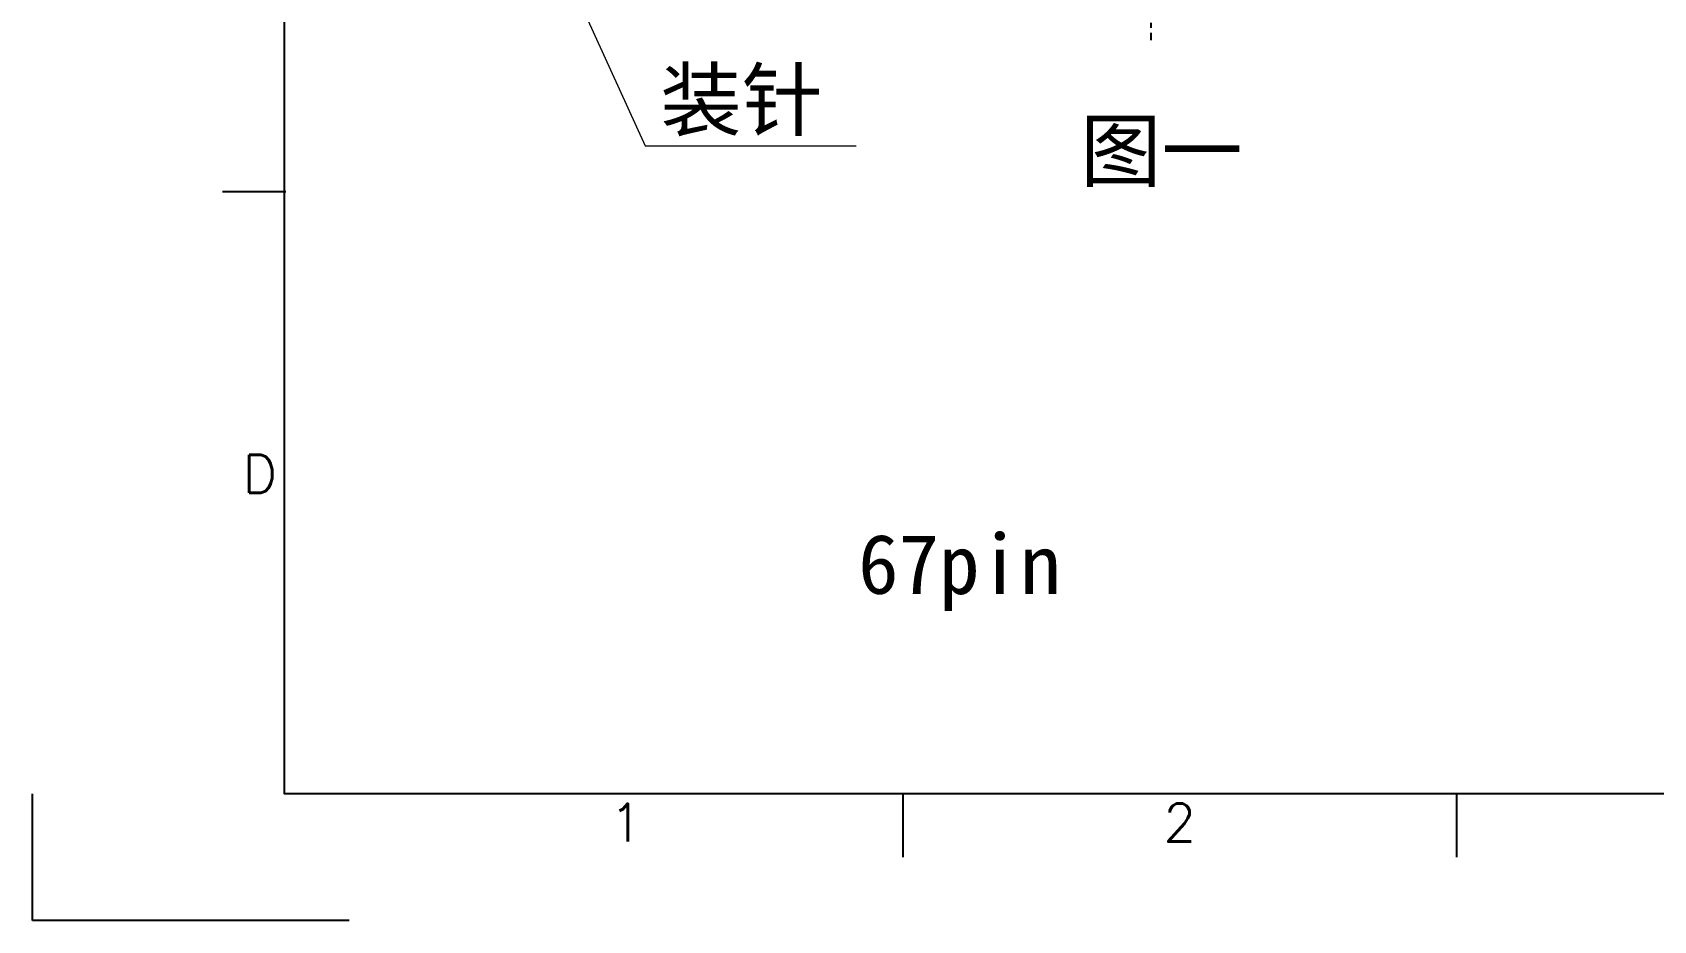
# Model space of a CAD drawing. Header units: millimetres. Extents: x -2108 to -1819, y 1464 to 1622.
# Drawn here: x -1895.32 to -1862.65, y 1515.04 to 1532.94 of the extents above; entities that cross this region are included whole.
import ezdxf
from ezdxf.enums import TextEntityAlignment as Align

# ---------------------------------------------------------------- set-up
doc = ezdxf.new("R2010")
doc.units = ezdxf.units.MM
doc.linetypes.add('CENTER', pattern=[0.6, 0.375, -0.075, 0.075, -0.075])
for name, color, linetype in [('hatch', 6, 'Continuous'), ('text', 7, 'Continuous'), ('厚', 7, 'Continuous')]:
    doc.layers.add(name, color=color, linetype=linetype)
doc.styles.add('Roman', font='romans', dxfattribs={"bigfont": 'bigfont'})
doc.dimstyles.new('副本水平', dxfattribs={"dimscale": 1.7, "dimtxt": 1.2, "dimasz": 0.8, "dimexe": 0.5, "dimexo": 0.5, "dimgap": 0.2, "dimtad": 0, "dimrnd": 0.0005, "dimzin": 9, "dimdsep": 46, "dimtxsty": 'Standard', "dimcen": 0, "dimclrd": 192, "dimclre": 192, "dimclrt": 7, "dimazin": 2, "dimtfac": 1, "dimtofl": 0, "dimtmove": 0, "dimatfit": 3, "dimfxl": 1, "dimtolj": 1, "dimlwd": 9, "dimlwe": 9, "dimarcsym": 0})

# ---------------------------------------------------------------- blocks, each defined once
blk = doc.blocks.new('fdsah')
at = {"layer": 'text'}
for p, q in [((-99.0601, 2.7022), (-99.2951, 2.7022)), ((-100, 0), (-100, 0.47)), ((-86.5124, 0.47), (-98.8251, 0.47)), ((-96.773, 0.47), (-96.773, 0.235)), ((-98.8251, 0), (-100, 0))]:
    blk.add_line(p, q, dxfattribs=at)
at = {"layer": 'text', "color": 7}
blk.add_line((-94.7209, 0.47), (-94.7209, 0.235), dxfattribs=at)
at = {"layer": 'text'}
blk.add_lwpolyline([(-99.0658, 9.399), (-86.5124, 9.399), (-86.5124, 2.2179), (-93.9111, 2.2179), (-93.9111, 0.47), (-95.3318, 0.47), (-96.773, 0.47), (-99.0658, 0.47)], close=True, dxfattribs=at)
at = {"layer": 'text', "style": 'Roman'}
for s, p in [('D', (-99.1566, 1.5861)), ('1', (-97.7991, 0.2928)), ('2', (-95.7469, 0.2928))]:
    blk.add_text(s, height=0.141, dxfattribs=at).set_placement(p, align=Align.CENTER)
at = {"layer": 'text', "color": 0, "style": 'Roman', "flags": 8}
for tag, p in [('FNAME', (-99.3421, 5.5454)), ('REVDATE', (-99.3421, 3.2897)), ('USER', (-99.3421, 0.47))]:
    blk.add_attdef(tag, p, '', height=0.141, rotation=90, dxfattribs=at)

msp = doc.modelspace()

# ---------------------------------------------------------------- linework, layer by layer
at = {"layer": '厚', "color": 1, "linetype": 'CENTER', "ltscale": 0.5}
msp.add_line((-1872.7868, 1551.9439), (-1872.7868, 1532.7812), dxfattribs=at)

# ---------------------------------------------------------------- block references
at = {"layer": 'hatch', "xscale": 5.435755694999896, "yscale": 5.435755694999896, "zscale": 5.435755694999896}
msp.add_blockref('fdsah', (-1351.7478, 1515.0372), dxfattribs=at)

# ---------------------------------------------------------------- texts
at = {"char_height": 1.2}
for s, insert, width, attachment_point in [('{\\fSimSun|b0|i0|c134|p54;装针}', (-1879.394, 1530.8426), 5.487633, 9), ('{\\fSimSun|b0|i0|c134|p54;图一}', (-1874.2066, 1531.1585), 22.698983, 1)]:
    msp.add_mtext(s, dxfattribs=dict(at, insert=insert, width=width, attachment_point=attachment_point))
at = {"color": 7, "insert": (-1878.684, 1522.8235), "char_height": 1.2, "attachment_point": 1}
msp.add_mtext('{\\fSimSun|b0|i0|c134|p54;67}pin', dxfattribs=at)

# ---------------------------------------------------------------- leaders
at = {"layer": '厚', "color": 0}
msp.add_leader([(-1884.8398, 1534.7413), (-1882.9778, 1530.6514), (-1878.7237, 1530.6514)], dimstyle='副本水平', override={"dimgap": 0.2, "dimtad": 0}, dxfattribs=at)

doc.saveas('drawing.dxf')
